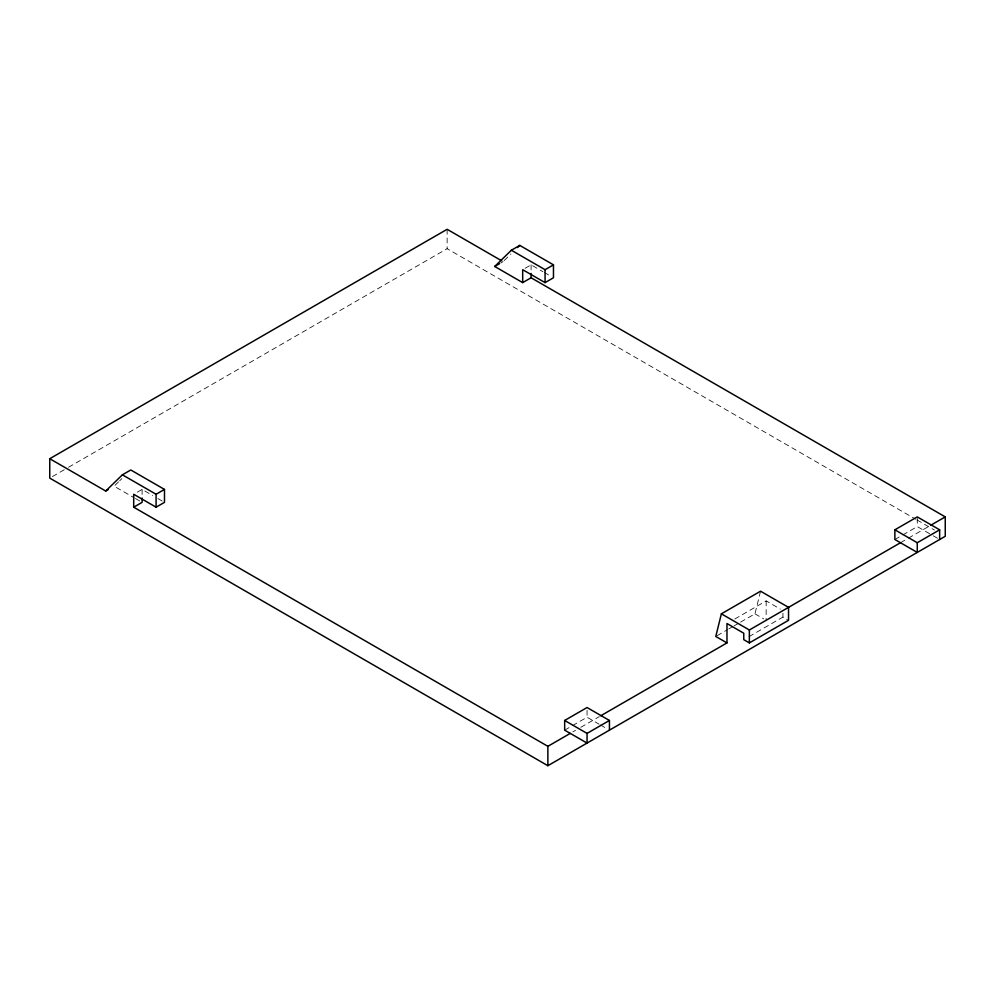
<?xml version="1.0" encoding="UTF-8"?>
<svg xmlns="http://www.w3.org/2000/svg" width="995" height="995" viewBox="0 0 995 995"><rect width="100%" height="100%" fill="white"/><g stroke="black" fill="none" stroke-linecap="round" stroke-linejoin="round"><path stroke-width="0.75" stroke-dasharray="4.97 3.73" d="M740.591 622.124L754.956 613.828L760.553 591.204M118.567 481.866L114.114 486.194L134.101 497.736M119.674 480.784L121.9 478.62M504.204 260.528L510.883 254.048M52.436 476.568L67.2 468.036M68.543 467.264L447.128 248.688L915.636 519.179M500.696 263.003L503.097 261.61M137.298 492.189L142.098 489.416L152.633 495.51M525.086 268.302L531.081 264.844L542.934 271.685M734.807 619.002L766.15 600.905L780.354 609.102M717.084 635.693L727.532 629.661M728.837 628.902L732.755 626.651M734.061 625.892L739.285 622.87M564.662 730.156L571.242 726.35M572.56 725.591L587.05 717.233L599.102 724.186M894.878 539.501L901.458 535.708M902.776 534.949L917.266 526.579L931.905 535.036M572.896 731.872L575.533 730.342M580.794 727.308L599.363 716.587M900.475 542.735L907.054 538.942M908.373 538.171L929.318 526.081M748.986 636.663L782.941 617.062L787.418 619.649M544.253 272.443L550.832 276.249M916.98 519.95L934.479 530.061M933.198 535.783L939.653 539.501M754.956 613.828L763.662 618.853M600.395 724.932L606.851 728.663M157.906 498.545L163.168 501.592M135.432 498.495L140.768 501.579M917.266 518.271L917.266 526.579M782.941 613.181L782.941 617.062M766.15 600.905L766.15 620.295M587.05 710.306L587.05 717.233M531.081 264.844L531.081 272.021M447.128 229.298L447.128 248.688M142.098 489.416L142.098 496.604"/><path stroke-width="1.49" d="M721.375 613.828L715.778 636.452L726.972 642.907L726.972 623.517L743.762 633.218L743.762 639.673L749.359 642.907L788.537 620.295L788.537 607.36L760.553 591.204L721.375 613.828L749.359 629.984L788.537 607.36M522.686 282.617L522.686 269.695L545.073 282.617L553.469 277.767L553.469 264.844L519.776 245.392L511.38 250.242L494.702 266.461L522.686 282.617L531.081 277.767L945.25 516.89L945.25 536.28L547.872 765.702L49.75 478.11L49.75 458.72L105.719 491.032L122.397 474.814L130.793 469.976L164.486 489.416L164.486 502.351L156.091 507.189L133.703 494.266L133.703 507.189L547.872 746.312L570.259 733.39M517.549 247.556L519.776 245.392M49.75 458.72L447.128 229.298L501.766 260.839M105.719 491.032L108.119 489.652M494.702 266.461L499.502 263.687M133.703 507.189L142.098 502.351L142.098 498.035M122.397 474.814L156.091 494.266L164.486 489.416M511.38 250.242L545.073 269.695L553.469 264.844M609.438 720.467L587.05 733.39L587.05 743.078L564.662 730.156L564.662 720.467L587.05 707.532L609.438 720.467L609.438 730.156M939.653 529.813L917.266 542.735L917.266 552.436L894.878 539.501L894.878 529.813L917.266 516.89L939.653 529.813L939.653 539.501M600.706 715.803L726.972 642.907M788.985 607.112L900.475 542.735M930.611 525.335L945.25 516.89M894.878 529.813L917.266 542.735M564.662 720.467L587.05 733.39M749.359 629.984L749.359 642.907M547.872 746.312L547.872 765.702M545.073 269.695L545.073 282.617M531.081 273.463L531.081 277.767M156.091 494.266L156.091 507.189"/></g></svg>
